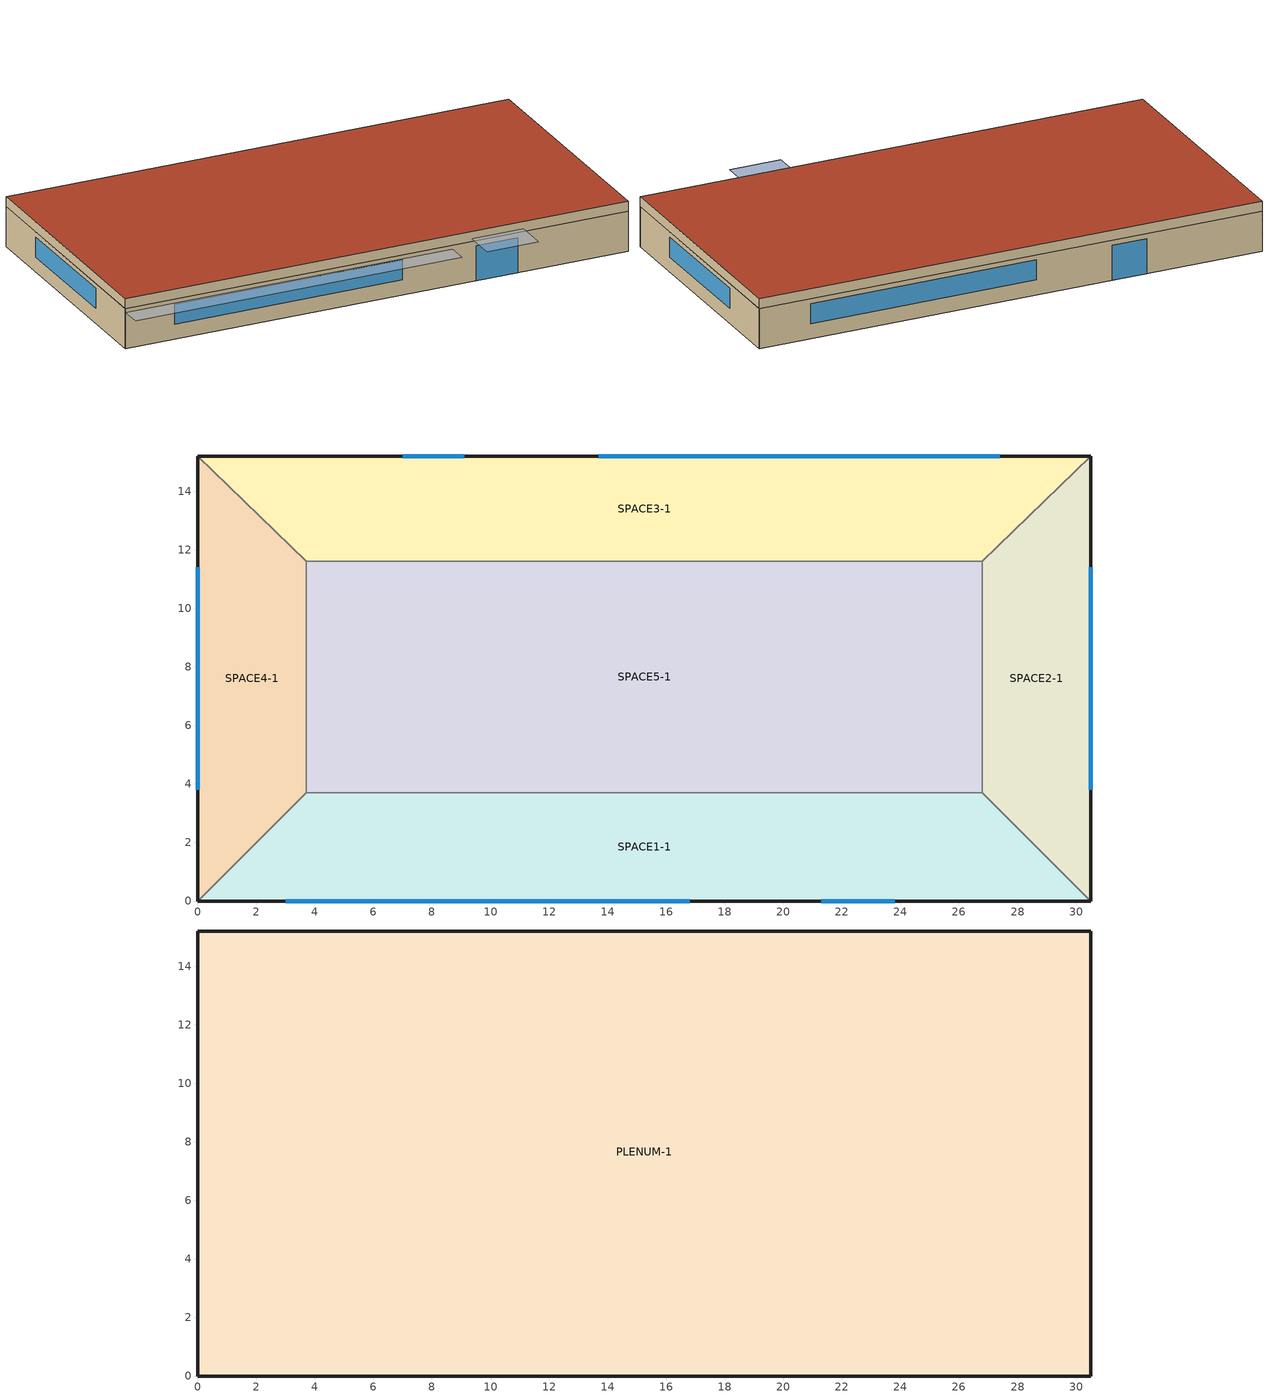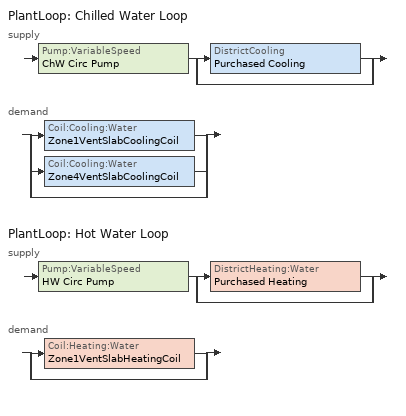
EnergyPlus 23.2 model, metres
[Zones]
SPACE3-1
 floor ground (FLOOR-1): 26.8,11.6 3.7,11.6 0,15.2 30.5,15.2 z0
 wall outside (WALL-1): 30.5,15.2 0,15.2 z0:2.4
 wall to SPACE2-1 (INT-WALL-1): 26.8,11.6 30.5,15.2 z0:2.4
 wall to SPACE4-1 (INT-WALL-1): 0,15.2 3.7,11.6 z0:2.4
 wall to SPACE5-1 (INT-WALL-1): 3.7,11.6 26.8,11.6 z0:2.4
 window (Sgl Grey 3mm): 9.1,15.2 7,15.2 z0:2.1
 window (Dbl Clr 3mm/13mm Air): 27.4,15.2 13.7,15.2 z0.9:2.1
SPACE1-1
 floor ground (FLOOR-1): 26.8,3.7 30.5,0 0,0 3.7,3.7 z0
 wall outside (WALL-1): 0,0 30.5,0 z0:2.4
 wall to SPACE2-1 (INT-WALL-1): 30.5,0 26.8,3.7 z0:2.4
 wall to SPACE4-1 (INT-WALL-1): 3.7,3.7 0,0 z0:2.4
 wall to SPACE5-1 (INT-WALL-1): 26.8,3.7 3.7,3.7 z0:2.4
 window (Sgl Grey 3mm): 21.3,0 23.8,0 z0:2.1
 window (Dbl Clr 3mm/13mm Air): 3,0 16.8,0 z0.9:2.1
SPACE2-1
 floor ground (Floor with radiant): 26.8,11.6 30.5,15.2 30.5,0 26.8,3.7 z0
 wall outside (WALL-1): 30.5,0 30.5,15.2 z0:2.4
 wall to SPACE5-1 (INT-WALL-1): 26.8,11.6 26.8,3.7 z0:2.4
 window (Dbl Clr 3mm/13mm Air): 30.5,3.8 30.5,11.4 z0.9:2.1
SPACE4-1
 floor ground (FLOOR-1): 3.7,3.7 0,0 0,15.2 3.7,11.6 z0
 wall outside (WALL-1): 0,15.2 0,0 z0:2.4
 wall to SPACE5-1 (INT-WALL-1): 3.7,3.7 3.7,11.6 z0:2.4
 window (Dbl Clr 3mm/13mm Air): 0,11.4 0,3.8 z0.9:2.1
SPACE5-1
 floor ground (FLOOR-1): 26.8,11.6 26.8,3.7 3.7,3.7 3.7,11.6 z0
PLENUM-1
 floor to SPACE1-1 (reverseceiling with Radiant): 26.8,3.7 30.5,0 0,0 3.7,3.7 z2.4
 floor to SPACE2-1 (reverseCeiling with Radiant): 26.8,11.6 30.5,15.2 30.5,0 26.8,3.7 z2.4
 floor to SPACE3-1 (reverseCeiling with Radiant): 26.8,11.6 3.7,11.6 0,15.2 30.5,15.2 z2.4
 floor to SPACE4-1 (reverseCeiling with Radiant): 3.7,3.7 0,0 0,15.2 3.7,11.6 z2.4
 floor to SPACE5-1 (reverseceiling with Radiant): 26.8,11.6 26.8,3.7 3.7,3.7 3.7,11.6 z2.4
 wall outside (WALL-1): 30.5,15.2 0,15.2 0,0 30.5,0 30.5,15.2 z2.4:3
 roof outside (ROOF-1): 0,15.2 0,0 30.5,0 30.5,15.2 z3
shading: 0,-1.3 0,0 19.8,0 19.8,-1.3 z2.2; 21,-2 21,0 24.1,0 24.1,-2 z2.6
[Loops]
PlantLoop 'Chilled Water Loop'
 supply: Pump:VariableSpeed 'ChW Circ Pump' > split
  | DistrictCooling 'Purchased Cooling'
  | bypass
 demand: split
  | Coil:Cooling:Water 'Zone1VentSlabCoolingCoil'
  | Coil:Cooling:Water 'Zone4VentSlabCoolingCoil'
  | bypass
PlantLoop 'Hot Water Loop'
 supply: Pump:VariableSpeed 'HW Circ Pump' > split
  | DistrictHeating:Water 'Purchased Heating'
  | bypass
 demand: split
  | Coil:Heating:Water 'Zone1VentSlabHeatingCoil'
  | bypass
[Building]
Building: Loads convergence tolerance value=0.04; Maximum number of warmup days=25; Minimum number of warmup days=6; North axis=30; Solar distribution=FullExterior; Temperature convergence tolerance value=0.4; Terrain=City
[Site:GroundTemperature:BuildingSurface]
20.03, 20.03, 20.13, 20.3, 20.43, 20.52, 20.62, 20.77, 20.78, 20.55, 20.44, 20.2
[Site:Location]
CHICAGO_IL_USA TMY2-94846: Elevation=190; Latitude=41.78; Longitude=-87.75; Time zone=-6
[SizingPeriod:DesignDay] Barometric pressure=99063; Day of month=21; Daylight saving time indicator=No; Humidity condition type=WetBulb; Rain indicator=No; Sky clearness=1; Snow indicator=No; Solar model indicator=ASHRAEClearSky
Name | Daily dry bulb temperature range | Day type | Maximum dry bulb temperature | Month | Wetbulb or dewpoint at maximum dry bulb | Wind direction | Wind speed
CHICAGO_IL_USA Annual Cooling 1% Design Conditions DB/MCWB | 10.7 | SummerDesignDay | 31.5 | 7 | 23 | 230 | 5.3
CHICAGO_IL_USA Annual Heating 99% Design Conditions DB | 0 | WinterDesignDay | -17.3 | 1 | -17.3 | 270 | 4.9
[Construction]
Dbl Clr 3mm/13mm Air: CLEAR 3MM, AIR 13MM, CLEAR 3MM
FLOOR-1: MAT-FLOOR-1
Floor with Radiant: INS - EXPANDED EXT POLYSTYRENE R12, CONC, CONC, FINISH FLOORING - TILE 1 / 16 IN
INT-WALL-1: GP02, AL21, GP02
ROOF-1: RG01, BR01, IN46, WD01
Sgl Grey 3mm: GREY 3MM
WALL-1: WD01, PW03, IN02, GP01
reverseCeiling with Radiant: MAT-CLNG-1, GYP2, GYP1, CLN-INS
[Material] Thermal absorptance=0.9
Name | Conductivity | Density | Roughness | Solar absorptance | Specific heat | Thickness | Visible absorptance
BR01 | 0.162 | 1121 | VeryRough | 0.7 | 1464 | 0.009 | 0.7
CLN-INS | 0.5 | 56.06 | Rough | 0.5 | 1210 | 0.005 | 0.5
COnc | 0.72 | 1860 | VeryRough | 0.7 | 780 | 0.025 | 0.7
FINISH FLOORING - TILE 1 / 16 IN | 0.17 | 1922.21 | Smooth | 0.5 | 1250 | 0.0016 | 0.5
GP01 | 0.16 | 801 | MediumSmooth | 0.75 | 837 | 0.0127 | 0.75
GP02 | 0.16 | 801 | MediumSmooth | 0.75 | 837 | 0.0159 | 0.75
GYP1 | 0.7845 | 1842.12 | MediumRough | 0.5 | 988 | 0.0127 | 0.5
GYP2 | 0.7845 | 1842.12 | MediumRough | 0.5 | 988 | 0.01905 | 0.5
IN02 | 0.043 | 10 | Rough | 0.75 | 837 | 0.0901 | 0.75
IN46 | 0.023 | 24 | VeryRough | 0.5 | 1590 | 0.09 | 0.5
INS - EXPANDED EXT POLYSTYRENE R12 | 0.02 | 56.06 | Rough | 0.5 | 1210 | 0.07 | 0.5
PW03 | 0.115 | 545 | MediumSmooth | 0.78 | 1213 | 0.0127 | 0.78
RG01 | 1.442 | 881 | Rough | 0.65 | 1674 | 0.0127 | 0.65
WD01 | 0.115 | 513 | MediumSmooth | 0.78 | 1381 | 0.0191 | 0.78
[Material:AirGap]
AL21: Thermal resistance=0.157
[Material:NoMass] Roughness=Rough; Solar absorptance=0.65; Thermal absorptance=0.65; Visible absorptance=0.65
Name | Thermal resistance
MAT-CLNG-1 | 0.652259
MAT-FLOOR-1 | 3.5222
[WindowMaterial:Gas]
AIR 13MM: Gas type=Air; Thickness=0.0127
[WindowMaterial:Glazing] Back side infrared hemispherical emissivity=0.84; Conductivity=0.9; Front side infrared hemispherical emissivity=0.84; Infrared transmittance at normal incidence=0; Optical data type=SpectralAverage; Thickness=0.003
Name | Back side solar reflectance at normal incidence | Back side visible reflectance at normal incidence | Front side solar reflectance at normal incidence | Front side visible reflectance at normal incidence | Solar transmittance at normal incidence | Visible transmittance at normal incidence
CLEAR 3MM | 0.075 | 0.081 | 0.075 | 0.081 | 0.837 | 0.898
GREY 3MM | 0.061 | 0.061 | 0.061 | 0.061 | 0.626 | 0.611
[Coil:Cooling:Water] Availability schedule=CoolingCoilAvailSched; Design air flow rate=0.84; Design inlet air humidity ratio=0.013; Design inlet air temperature=35; Design inlet water temperature=6.67; Design outlet air humidity ratio=0.0087138; Design outlet air temperature=13.23; Design water flow rate=0.001; Heat exchanger configuration=CrossFlow; Type of analysis=SimpleAnalysis
Zone1VentSlabCoolingCoil; Zone4VentSlabCoolingCoil
[Coil:Heating:Electric]
Zone4VentSlabHeatingCoil: Availability schedule=FanAndCoilAvailSched; Efficiency=0.99; Nominal capacity=40000
[Coil:Heating:Water]
Zone1VentSlabHeatingCoil: Availability schedule=FanAndCoilAvailSched; Maximum water flow rate=0.8; Performance input method=NominalCapacity; Rated capacity=40000; U factor times area value=400
[DistrictCooling]
Purchased Cooling: Nominal capacity=1000000
[DistrictHeating:Water]
Purchased Heating: Nominal capacity=1000000
[ElectricEquipment] Design level calculation method=Watts/Area; Fraction latent=0; Fraction lost=0; Fraction radiant=0.3; Schedule=BLDG Sch   2; Watts per zone floor area=8.07
Name | Zone or zonelist or space or spacelist
SPACE1-1 ElecEq 1 | SPACE1-1
SPACE2-1 ElecEq 1 | SPACE2-1
SPACE3-1 ElecEq 1 | SPACE3-1
SPACE4-1 ElecEq 1 | SPACE4-1
SPACE5-1 ElecEq 1 | SPACE5-1
[Fan:ConstantVolume] Availability schedule=VentSlabAvailability; Fan total efficiency=0.5; Maximum flow rate=0.84; Motor efficiency=0.9; Motor in airstream fraction=1; Pressure rise=75
Zone1VentSlabFan; Zone4VentSlabFan
[Lights] Design level calculation method=Watts/Area; End use subcategory=GeneralLights; Fraction radiant=0.59; Fraction replaceable=0; Fraction visible=0.2; Schedule=BLDG Sch   3; Watts per zone floor area=10
Name | Zone or zonelist or space or spacelist | Lighting level
SPACE1-1 Lights 1 | SPACE1-1
SPACE2-1 Lights 1 | SPACE2-1
SPACE3-1 Lights 1 | SPACE3-1 | 0
SPACE4-1 Lights 1 | SPACE4-1 | 0
SPACE5-1 Lights 1 | SPACE5-1 | 0
[People] Activity level schedule=Activity Sch; Floor area per person=20; Fraction radiant=0.3; Number of people calculation method=Area/Person; Number of people schedule=BLDG Sch   1; People per floor area=0
Name | Zone or zonelist or space or spacelist
SPACE1-1 People 1 | SPACE1-1
SPACE2-1 People 1 | SPACE2-1
SPACE3-1 People 1 | SPACE3-1
SPACE4-1 People 1 | SPACE4-1
SPACE5-1 People 1 | SPACE5-1
[PlantEquipmentList]
cooling plant: Purchased Cooling, DistrictCooling
heating plant: Purchased Heating, DistrictHeating:Water
[PlantEquipmentOperation:CoolingLoad]
Purchased Cooling Only: Load range 1 lower limit=0; Load range 1 upper limit=1000000; Range 1 equipment list=cooling plant
[PlantEquipmentOperation:HeatingLoad]
Purchased Heating Only: Load range 1 lower limit=0; Load range 1 upper limit=1000000; Range 1 equipment list=heating plant
[PlantEquipmentOperationSchemes] Control scheme 1 schedule=ON
Name | Control scheme 1
Chilled Loop Operation | Purchased Cooling Only
Hot Loop Operation | Purchased Heating Only
[PlantLoop] Fluid type=Water; Load distribution scheme=Optimal; Maximum loop temperature=100; Minimum loop flow rate=0; Plant loop volume=Autocalculate
Name | Maximum loop flow rate | Minimum loop temperature | Plant equipment operation scheme
Chilled Water Loop | 0.004 | 1 | Chilled Loop Operation
Hot Water Loop | 0.002 | 10 | Hot Loop Operation
[Pump:VariableSpeed] Design minimum flow rate=0; Design pump head=300000; Fraction of motor inefficiencies to fluid stream=0; Motor efficiency=0.87; Pump control type=Intermittent; Coefficient 1 of the part load performance curve=0; Coefficient 2 of the part load performance curve=1; Coefficient 3 of the part load performance curve=0; Coefficient 4 of the part load performance curve=0
Name | Design maximum flow rate | Design power consumption
ChW Circ Pump | 0.004 | 1800
HW Circ Pump | 0.002 | 900
[SetpointManager:Scheduled] Control variable=Temperature
Name | Schedule | Setpoint node or nodelist
Chilled Water Loop Setpoint Manager | CW Loop Temp Schedule | Chilled Water Loop Setpoint Node List
Hot Water Loop Setpoint Manager | HW Loop Temp Schedule | Hot Water Loop Setpoint Node List
[Zone] Multiplier=1; Type=1
Name | Ceiling height | Volume
PLENUM-1 | 0.6096 | 283.2
SPACE1-1; SPACE3-1 | 2.4384 | 239.247
SPACE2-1; SPACE4-1 | 2.4384 | 103.311
SPACE5-1 | 2.4384 | 447.683
[Zone equipment]
SPACE1-1: Zone1VentSlab
SPACE4-1: Zone4VentSlab
[ZoneHVAC:VentilatedSlab] Availability schedule=VentSlabAvailability; Coil option type=HeatingAndCooling; Cooling high air temperature schedule=VentSlabCoolHighAir; Cooling high control temperature schedule=VentSlabCoolHighControl; Cooling low air temperature schedule=VentSlabCoolLowAir; Heating high air temperature schedule=VentSlabHotHighAir; Heating high control temperature schedule=VentSlabHotHighControl; Heating low air temperature schedule=VentSlabHotLowAir; Heating low control temperature schedule=VentSlabHotLowControl; Hollow core inside diameter=0; Hollow core length=0; Maximum air flow rate=0.84; Maximum outdoor air flow rate=0.84; Maximum outdoor air fraction or temperature schedule=VentSlabMaxOA; Minimum outdoor air flow rate=0.168; Minimum outdoor air schedule=U2MinOASched; Number of cores=0; Outdoor air control type=VariablePercent; System configuration type=SeriesSlabs
Name | Zone | Cooling coil | Cooling low control temperature schedule | Fan | Heating coil | Surface name or radiant surface group | Temperature control type
Zone1VentSlab | SPACE1-1 | Zone1VentSlabCoolingCoil | VentSlabCoolLowControl | Zone1VentSlabFan | Zone1VentSlabHeatingCoil | Z125 | MeanAirTemperature
Zone4VentSlab | SPACE4-1 | Zone4VentSlabCoolingCoil | VentSlabCoolLowControl2 | Zone4VentSlabFan | Zone4VentSlabHeatingCoil | Z43 | OutdoorDryBulbTemperature
[ZoneHVAC:VentilatedSlab:SlabGroup] Core diameter for surface 1=0.05; Core length for surface 1=30; Core numbers for surface 1=20; Core diameter for surface 2=0.05; Core numbers for surface 2=20
Name | Zone name 1 | Surface name 1 | Zone name 2 | Core length for surface 2 | Surface name 2 | Zone name 3 | Core diameter for surface 3 | Core length for surface 3 | Core numbers for surface 3 | Surface name 3
Z43 | SPACE4-1 | C4-1 | SPACE3-1 | 30 | C3-1
Z125 | SPACE1-1 | C1-1 | SPACE2-1 | 15 | C2-1 | SPACE5-1 | 0.05 | 30 | 20 | C5-1
[ZoneInfiltration:DesignFlowRate] Air changes per hour=0.3; Constant term coefficient=1; Design flow rate calculation method=AirChanges/Hour; Schedule=INFIL-SCH
Name | Zone or zonelist or space or spacelist
Zone1INF | SPACE1-1
Zone2INF | SPACE2-1
Zone3INF | SPACE3-1
Zone4INF | SPACE4-1
Zone5INF | SPACE5-1
[Schedule:Compact]
Activity Sch: Through: 12/31, For: AllDays, Until: 24:00, 131.8
BLDG Sch   1: Through: 12/31, For: Weekdays SummerDesignDay WinterDesignDay, Until: 6:00, 0, Until: 7:00, 0.1, Until: 8:00, 0.5, Until: 12:00, 1, Until: 13:00, 0.5, Until: 16:00, 1, Until: 17:00, 0.5, Until: 18:00, 0.1, Until: 24:00, 0, For: AllOtherDays, Until: 24:00, 0
BLDG Sch   2: Through: 12/31, For: Weekdays SummerDesignDay WinterDesignDay, Until: 8:00, 0, Until: 18:00, 1, Until: 24:00, 0, For: AllOtherDays, Until: 24:00, 0
BLDG Sch   3: Through: 12/31, For: Weekdays SummerDesignDay WinterDesignDay, Until: 6:00, 0.05, Until: 7:00, 0.2, Until: 17:00, 1, Until: 18:00, 0.5, Until: 24:00, 0.05, For: AllOtherDays, Until: 24:00, 0.05
CW Loop Temp Schedule: Through: 12/31, For: AllDays, Until: 24:00, 6.67
CoolingCoilAvailSched: Through: 3/31, For: AllDays, Until: 24:00, 0, Through: 9/30, For: Weekdays SummerDesignDay, Until: 7:00, 0, Until: 17:00, 1, Until: 24:00, 0, For: AllOtherDays, Until: 24:00, 0, Through: 12/31, For: AllDays, Until: 24:00, 1
FanAndCoilAvailSched: Through: 3/31, For: AllDays, Until: 24:00, 1, Through: 9/30, For: Weekdays SummerDesignDay, Until: 7:00, 0, Until: 17:00, 1, Until: 24:00, 0, For: AllOtherDays, Until: 24:00, 0, Through: 12/31, For: AllDays, Until: 24:00, 1
HW Loop Temp Schedule: Through: 12/31, For: AllDays, Until: 24:00, 60
INFIL-SCH; ON; VentSlabAvailability; VentSlabMaxOA: Through: 12/31, For: AllDays, Until: 24:00, 1
U2MinOASched: Through: 12/31, For: WeekDays, Until: 8:00, 0, Until: 16:00, 1, Until: 24:00, 0, For: AllOtherDays, Until: 24:00, 0
VentSlabCoolHighAir: Through: 12/31, For: AllDays, Until: 24:00, 23
VentSlabCoolHighControl; VentSlabHotHighAir: Through: 12/31, For: AllDays, Until: 24:00, 30
VentSlabCoolLowAir: Through: 12/31, For: AllDays, Until: 24:00, 17
VentSlabCoolLowControl: Through: 12/31, For: AllDays, Until: 24:00, 26
VentSlabCoolLowControl2; VentSlabHotHighControl: Through: 12/31, For: AllDays, Until: 24:00, 20
VentSlabHotLowAir: Through: 12/31, For: AllDays, Until: 24:00, 25
VentSlabHotLowControl: Through: 12/31, For: AllDays, Until: 24:00, 10
